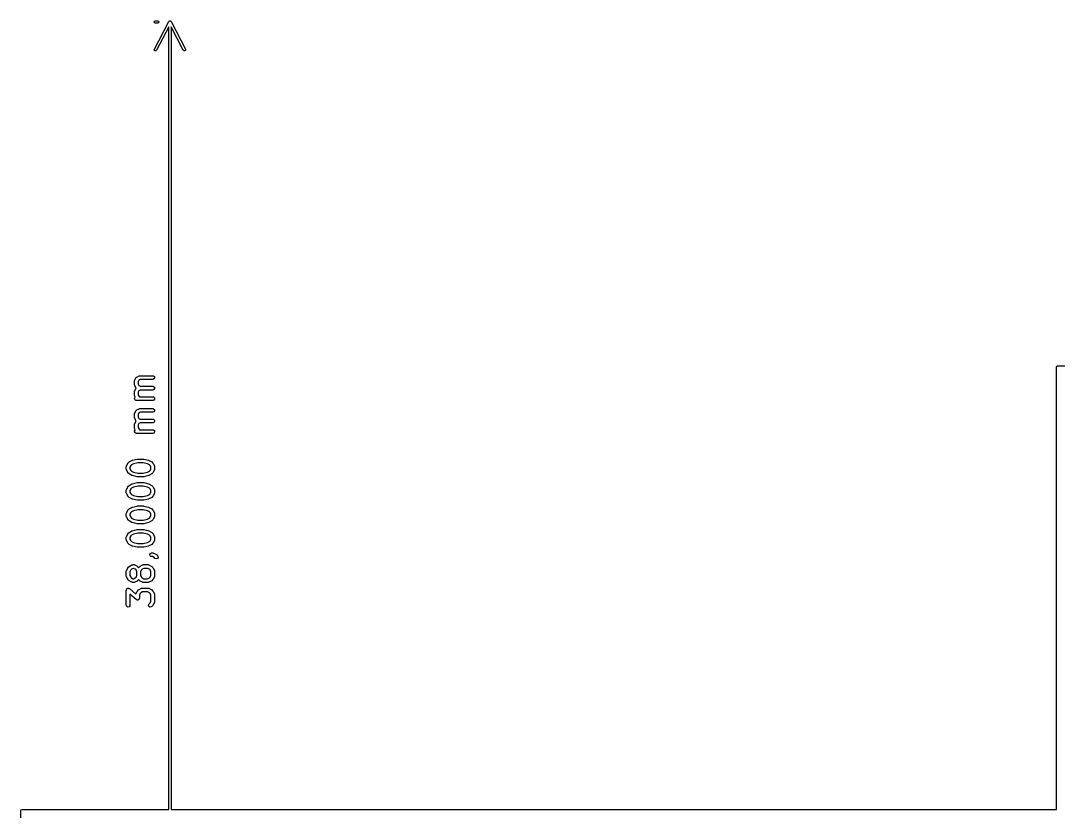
# Model space of a CAD drawing. Extents: x 2.16 to 9.36, y -6.25 to -0.75.
# Drawn here: x 3.344 to 5.001, y -2.836 to -1.573 of the extents above; entities that cross this region are included whole.
import ezdxf

# ---------------------------------------------------------------- set-up
doc = ezdxf.new("R2010")
doc.units = 0
doc.header["$MEASUREMENT"] = 0
doc.layers.add('BLACK', color=7, linetype='CONTINUOUS')

msp = doc.modelspace()

# ---------------------------------------------------------------- linework, layer by layer
at = {"layer": 'BLACK', "linetype": 'CONTINUOUS'}
for p, q in [((3.5576, -1.5748), (3.5582, -1.5734)), ((3.5582, -1.5734), (3.5596, -1.5728)), ((3.5596, -1.5728), (3.563, -1.5728)), ((3.563, -1.5728), (3.5644, -1.5734)), ((3.5644, -1.5734), (3.565, -1.5748)), ((3.5812, -1.5737), (3.5813, -1.5734)), ((3.5813, -1.5734), (3.5816, -1.5733)), ((3.5816, -1.5733), (3.5818, -1.5731)), ((3.5818, -1.5731), (3.5819, -1.573)), ((3.5819, -1.573), (3.5821, -1.5729)), ((3.5821, -1.5729), (3.5824, -1.573)), ((3.5824, -1.573), (3.5827, -1.5728)), ((3.5827, -1.5728), (3.583, -1.573)), ((3.583, -1.573), (3.5833, -1.5729)), ((3.5833, -1.5729), (3.5834, -1.573)), ((3.5834, -1.573), (3.5836, -1.5731)), ((3.5836, -1.5731), (3.5838, -1.5733)), ((3.5838, -1.5733), (3.5841, -1.5734)), ((3.5841, -1.5734), (3.5842, -1.5737)), ((3.5582, -1.5762), (3.5576, -1.5748)), ((3.5578, -1.6182), (3.5809, -1.5739)), ((3.5596, -1.5768), (3.5582, -1.5762)), ((3.563, -1.5768), (3.5596, -1.5768)), ((3.5807, -1.5828), (3.5613, -1.6201)), ((3.5644, -1.5762), (3.563, -1.5768)), ((3.565, -1.5748), (3.5644, -1.5762)), ((3.5807, -2.8327), (3.5807, -1.5828)), ((3.5809, -1.5739), (3.5812, -1.5737)), ((3.5842, -1.5737), (3.5844, -1.5739)), ((3.5844, -1.5739), (3.6075, -1.6182)), ((3.604, -1.6201), (3.5846, -1.5828)), ((3.5846, -1.5828), (3.5846, -2.8327)), ((3.5577, -1.6197), (3.5578, -1.6182)), ((3.5587, -1.6209), (3.5577, -1.6197)), ((3.5602, -1.621), (3.5587, -1.6209)), ((3.5613, -1.6201), (3.5602, -1.621)), ((3.6052, -1.621), (3.604, -1.6201)), ((3.6067, -1.6209), (3.6052, -1.621)), ((3.6076, -1.6197), (3.6067, -1.6209)), ((3.6075, -1.6182), (3.6076, -1.6197)), ((4.998, -2.126), (4.9986, -2.1246)), ((4.998, -2.8327), (4.998, -2.126)), ((4.9986, -2.1246), (5, -2.124)), ((5, -2.124), (5.2559, -2.124)), ((3.5261, -2.1485), (3.5263, -2.1475)), ((3.5261, -2.1541), (3.5261, -2.1485)), ((3.5263, -2.1475), (3.5264, -2.1473)), ((3.5264, -2.1472), (3.5283, -2.1434)), ((3.5264, -2.1473), (3.5264, -2.1472)), ((3.5283, -2.1434), (3.5289, -2.1426)), ((3.5289, -2.1426), (3.5293, -2.1424)), ((3.5293, -2.1424), (3.5296, -2.1421)), ((3.5296, -2.1421), (3.5334, -2.1402)), ((3.5331, -2.1469), (3.532, -2.1492)), ((3.532, -2.1492), (3.532, -2.1534)), ((3.532, -2.1534), (3.5331, -2.1557)), ((3.5354, -2.1458), (3.5331, -2.1469)), ((3.5334, -2.1402), (3.5343, -2.1399)), ((3.5343, -2.1399), (3.5345, -2.14)), ((3.5345, -2.14), (3.5347, -2.1399)), ((3.5347, -2.1399), (3.5553, -2.1399)), ((3.5553, -2.1458), (3.5354, -2.1458)), ((3.5553, -2.1399), (3.5563, -2.1401)), ((3.5572, -2.1451), (3.5553, -2.1458)), ((3.5563, -2.1401), (3.5579, -2.1414)), ((3.5582, -2.1434), (3.5572, -2.1451)), ((3.5579, -2.1414), (3.5582, -2.1434)), ((3.5262, -2.1543), (3.5261, -2.1541)), ((3.5261, -2.1544), (3.5262, -2.1543)), ((3.5264, -2.1554), (3.5261, -2.1544)), ((3.5261, -2.1654), (3.5263, -2.1643)), ((3.5261, -2.171), (3.5261, -2.1654)), ((3.5263, -2.1643), (3.5264, -2.1642)), ((3.5283, -2.1592), (3.5264, -2.1554)), ((3.5264, -2.164), (3.5283, -2.1603)), ((3.5264, -2.1642), (3.5264, -2.164)), ((3.5286, -2.1595), (3.5283, -2.1592)), ((3.5283, -2.1603), (3.5287, -2.1597)), ((3.5287, -2.1597), (3.5286, -2.1595)), ((3.5331, -2.1638), (3.532, -2.1661)), ((3.532, -2.1661), (3.532, -2.1703)), ((3.5331, -2.1557), (3.5354, -2.1568)), ((3.5354, -2.1627), (3.5331, -2.1638)), ((3.5354, -2.1568), (3.5553, -2.1568)), ((3.5553, -2.1627), (3.5354, -2.1627)), ((3.5553, -2.1568), (3.5563, -2.157)), ((3.5572, -2.162), (3.5553, -2.1627)), ((3.5563, -2.157), (3.5579, -2.1583)), ((3.5582, -2.1602), (3.5572, -2.162)), ((3.5579, -2.1583), (3.5582, -2.1602)), ((3.5262, -2.1711), (3.5261, -2.171)), ((3.5261, -2.1713), (3.5262, -2.1711)), ((3.5264, -2.1723), (3.5261, -2.1713)), ((3.5262, -2.1761), (3.5272, -2.1743)), ((3.5265, -2.1781), (3.5262, -2.1761)), ((3.5274, -2.1743), (3.5264, -2.1723)), ((3.5281, -2.1794), (3.5265, -2.1781)), ((3.5272, -2.1743), (3.5274, -2.1743)), ((3.5291, -2.1796), (3.5281, -2.1794)), ((3.5553, -2.1796), (3.5291, -2.1796)), ((3.532, -2.1703), (3.5334, -2.173)), ((3.5334, -2.173), (3.534, -2.1737)), ((3.534, -2.1737), (3.5553, -2.1737)), ((3.5553, -2.1737), (3.5563, -2.1738)), ((3.5572, -2.1789), (3.5553, -2.1796)), ((3.5563, -2.1738), (3.5579, -2.1751)), ((3.5582, -2.1771), (3.5572, -2.1789)), ((3.5579, -2.1751), (3.5582, -2.1771)), ((3.5261, -2.201), (3.5263, -2.2)), ((3.5261, -2.2066), (3.5261, -2.201)), ((3.5263, -2.2), (3.5264, -2.1998)), ((3.5264, -2.1997), (3.5283, -2.1959)), ((3.5264, -2.1998), (3.5264, -2.1997)), ((3.5283, -2.1959), (3.5289, -2.1951)), ((3.5289, -2.1951), (3.5293, -2.1949)), ((3.5293, -2.1949), (3.5296, -2.1946)), ((3.5296, -2.1946), (3.5334, -2.1927)), ((3.5331, -2.1994), (3.532, -2.2017)), ((3.532, -2.2017), (3.532, -2.2059)), ((3.5354, -2.1983), (3.5331, -2.1994)), ((3.5334, -2.1927), (3.5343, -2.1924)), ((3.5343, -2.1924), (3.5345, -2.1925)), ((3.5345, -2.1925), (3.5347, -2.1924)), ((3.5347, -2.1924), (3.5553, -2.1924)), ((3.5553, -2.1983), (3.5354, -2.1983)), ((3.5553, -2.1924), (3.5563, -2.1926)), ((3.5572, -2.1976), (3.5553, -2.1983)), ((3.5563, -2.1926), (3.5579, -2.1939)), ((3.5582, -2.1959), (3.5572, -2.1976)), ((3.5579, -2.1939), (3.5582, -2.1959)), ((3.5262, -2.2068), (3.5261, -2.2066)), ((3.5261, -2.2069), (3.5262, -2.2068)), ((3.5264, -2.2079), (3.5261, -2.2069)), ((3.5261, -2.2178), (3.5263, -2.2168)), ((3.5261, -2.2235), (3.5261, -2.2178)), ((3.5263, -2.2168), (3.5264, -2.2167)), ((3.5283, -2.2117), (3.5264, -2.2079)), ((3.5264, -2.2165), (3.5283, -2.2128)), ((3.5264, -2.2167), (3.5264, -2.2165)), ((3.5286, -2.212), (3.5283, -2.2117)), ((3.5283, -2.2128), (3.5287, -2.2122)), ((3.5287, -2.2122), (3.5286, -2.212)), ((3.532, -2.2059), (3.5331, -2.2081)), ((3.5331, -2.2163), (3.532, -2.2185)), ((3.532, -2.2185), (3.532, -2.2228)), ((3.5331, -2.2081), (3.5354, -2.2093)), ((3.5354, -2.2152), (3.5331, -2.2163)), ((3.5354, -2.2093), (3.5553, -2.2093)), ((3.5553, -2.2152), (3.5354, -2.2152)), ((3.5553, -2.2093), (3.5563, -2.2094)), ((3.5572, -2.2145), (3.5553, -2.2152)), ((3.5563, -2.2094), (3.5579, -2.2107)), ((3.5582, -2.2127), (3.5572, -2.2145)), ((3.5579, -2.2107), (3.5582, -2.2127)), ((3.5262, -2.2236), (3.5261, -2.2235)), ((3.5261, -2.2238), (3.5262, -2.2236)), ((3.5264, -2.2248), (3.5261, -2.2238)), ((3.5262, -2.2286), (3.5272, -2.2268)), ((3.5265, -2.2306), (3.5262, -2.2286)), ((3.5274, -2.2267), (3.5264, -2.2248)), ((3.5281, -2.2319), (3.5265, -2.2306)), ((3.5272, -2.2268), (3.5274, -2.2267)), ((3.5291, -2.232), (3.5281, -2.2319)), ((3.5553, -2.232), (3.5291, -2.232)), ((3.532, -2.2228), (3.5334, -2.2255)), ((3.5334, -2.2255), (3.534, -2.2261)), ((3.534, -2.2261), (3.5553, -2.2261)), ((3.5553, -2.2261), (3.5563, -2.2263)), ((3.5572, -2.2314), (3.5553, -2.232)), ((3.5563, -2.2263), (3.5579, -2.2276)), ((3.5582, -2.2296), (3.5572, -2.2314)), ((3.5579, -2.2276), (3.5582, -2.2296)), ((3.513, -2.2853), (3.5132, -2.2843)), ((3.513, -2.2891), (3.513, -2.2853)), ((3.5132, -2.2843), (3.5133, -2.2842)), ((3.5133, -2.284), (3.5152, -2.2803)), ((3.5133, -2.2842), (3.5133, -2.284)), ((3.5152, -2.2803), (3.5157, -2.2796)), ((3.5157, -2.2795), (3.5176, -2.2776)), ((3.5157, -2.2796), (3.5157, -2.2795)), ((3.5176, -2.2776), (3.5183, -2.2771)), ((3.5183, -2.2771), (3.5184, -2.2771)), ((3.5184, -2.2771), (3.5221, -2.2752)), ((3.5202, -2.2833), (3.5189, -2.286)), ((3.5214, -2.2821), (3.5202, -2.2833)), ((3.5245, -2.2806), (3.5214, -2.2821)), ((3.5221, -2.2752), (3.5226, -2.2751)), ((3.5226, -2.2751), (3.5227, -2.275)), ((3.5227, -2.275), (3.5302, -2.2731)), ((3.5313, -2.2789), (3.5245, -2.2806)), ((3.5302, -2.2731), (3.5308, -2.2731)), ((3.5308, -2.2731), (3.5309, -2.273)), ((3.5309, -2.273), (3.5403, -2.273)), ((3.5399, -2.2789), (3.5313, -2.2789)), ((3.5468, -2.2806), (3.5399, -2.2789)), ((3.5403, -2.273), (3.5409, -2.2731)), ((3.5409, -2.2731), (3.541, -2.2731)), ((3.541, -2.2731), (3.5485, -2.275)), ((3.5498, -2.2821), (3.5468, -2.2806)), ((3.5485, -2.275), (3.549, -2.2752)), ((3.549, -2.2752), (3.5491, -2.2752)), ((3.5491, -2.2752), (3.5529, -2.2771)), ((3.551, -2.2833), (3.5498, -2.2821)), ((3.5524, -2.286), (3.551, -2.2833)), ((3.5529, -2.2771), (3.5536, -2.2776)), ((3.5536, -2.2776), (3.5536, -2.2776)), ((3.5536, -2.2776), (3.5555, -2.2795)), ((3.5555, -2.2795), (3.556, -2.2802)), ((3.556, -2.2802), (3.5561, -2.2803)), ((3.5561, -2.2803), (3.5579, -2.284)), ((3.5579, -2.284), (3.5582, -2.285)), ((3.5582, -2.285), (3.5582, -2.2852)), ((3.5582, -2.2852), (3.5583, -2.2853)), ((3.5583, -2.2853), (3.5583, -2.2891)), ((3.513, -2.2893), (3.513, -2.2891)), ((3.513, -2.2894), (3.513, -2.2893)), ((3.5133, -2.2904), (3.513, -2.2894)), ((3.5152, -2.2942), (3.5133, -2.2904)), ((3.5157, -2.2949), (3.5152, -2.2942)), ((3.5152, -2.2942), (3.5152, -2.2942)), ((3.5176, -2.2968), (3.5157, -2.2949)), ((3.5177, -2.2968), (3.5176, -2.2968)), ((3.5184, -2.2974), (3.5177, -2.2968)), ((3.5221, -2.2992), (3.5184, -2.2974)), ((3.5189, -2.286), (3.5189, -2.2884)), ((3.5189, -2.2884), (3.5202, -2.2911)), ((3.5202, -2.2911), (3.5214, -2.2923)), ((3.5214, -2.2923), (3.5245, -2.2938)), ((3.5223, -2.2992), (3.5221, -2.2992)), ((3.5227, -2.2995), (3.5223, -2.2992)), ((3.5302, -2.3013), (3.5227, -2.2995)), ((3.5245, -2.2938), (3.5313, -2.2955)), ((3.5304, -2.3013), (3.5302, -2.3013)), ((3.5309, -2.3014), (3.5304, -2.3013)), ((3.5403, -2.3014), (3.5309, -2.3014)), ((3.5313, -2.2955), (3.5399, -2.2955)), ((3.5399, -2.2955), (3.5468, -2.2938)), ((3.5404, -2.3014), (3.5403, -2.3014)), ((3.541, -2.3013), (3.5404, -2.3014)), ((3.5485, -2.2995), (3.541, -2.3013)), ((3.5468, -2.2938), (3.5498, -2.2923)), ((3.5486, -2.2994), (3.5485, -2.2995)), ((3.5491, -2.2992), (3.5486, -2.2994)), ((3.5529, -2.2974), (3.5491, -2.2992)), ((3.5498, -2.2923), (3.551, -2.2911)), ((3.551, -2.2911), (3.5524, -2.2884)), ((3.5524, -2.2884), (3.5524, -2.286)), ((3.5536, -2.2968), (3.5529, -2.2973)), ((3.5529, -2.2973), (3.5529, -2.2974)), ((3.5555, -2.2949), (3.5536, -2.2968)), ((3.5561, -2.2942), (3.5555, -2.2949)), ((3.5555, -2.2949), (3.5555, -2.2949)), ((3.5579, -2.2904), (3.5561, -2.2942)), ((3.558, -2.2902), (3.5579, -2.2904)), ((3.5581, -2.2901), (3.558, -2.2902)), ((3.5583, -2.2891), (3.5581, -2.2901)), ((3.5133, -2.3215), (3.5152, -2.3178)), ((3.5152, -2.3178), (3.5157, -2.3171)), ((3.5157, -2.317), (3.5176, -2.3151)), ((3.5157, -2.3171), (3.5157, -2.317)), ((3.5176, -2.3151), (3.5183, -2.3146)), ((3.5183, -2.3146), (3.5184, -2.3146)), ((3.5184, -2.3146), (3.5221, -2.3127)), ((3.5245, -2.3181), (3.5214, -2.3196)), ((3.5221, -2.3127), (3.5226, -2.3125)), ((3.5226, -2.3125), (3.5227, -2.3125)), ((3.5227, -2.3125), (3.5302, -2.3106)), ((3.5313, -2.3164), (3.5245, -2.3181)), ((3.5302, -2.3106), (3.5308, -2.3106)), ((3.5308, -2.3106), (3.5309, -2.3105)), ((3.5309, -2.3105), (3.5403, -2.3105)), ((3.5399, -2.3164), (3.5313, -2.3164)), ((3.5468, -2.3181), (3.5399, -2.3164)), ((3.5403, -2.3105), (3.5409, -2.3106)), ((3.5409, -2.3106), (3.541, -2.3106)), ((3.541, -2.3106), (3.5485, -2.3125)), ((3.5498, -2.3196), (3.5468, -2.3181)), ((3.5485, -2.3125), (3.549, -2.3127)), ((3.549, -2.3127), (3.5491, -2.3127)), ((3.5491, -2.3127), (3.5529, -2.3146)), ((3.5529, -2.3146), (3.5536, -2.3151)), ((3.5536, -2.3151), (3.5536, -2.3151)), ((3.5536, -2.3151), (3.5555, -2.317)), ((3.5555, -2.317), (3.556, -2.3177)), ((3.556, -2.3177), (3.5561, -2.3178)), ((3.5561, -2.3178), (3.5579, -2.3215)), ((3.513, -2.3228), (3.5132, -2.3218)), ((3.513, -2.3266), (3.513, -2.3228)), ((3.513, -2.3268), (3.513, -2.3266)), ((3.513, -2.3269), (3.513, -2.3268)), ((3.5133, -2.3279), (3.513, -2.3269)), ((3.5132, -2.3218), (3.5133, -2.3217)), ((3.5133, -2.3217), (3.5133, -2.3215)), ((3.5152, -2.3317), (3.5133, -2.3279)), ((3.5157, -2.3324), (3.5152, -2.3317)), ((3.5152, -2.3317), (3.5152, -2.3317)), ((3.5176, -2.3343), (3.5157, -2.3324)), ((3.5177, -2.3343), (3.5176, -2.3343)), ((3.5184, -2.3348), (3.5177, -2.3343)), ((3.5221, -2.3367), (3.5184, -2.3348)), ((3.5202, -2.3208), (3.5189, -2.3235)), ((3.5189, -2.3235), (3.5189, -2.3259)), ((3.5189, -2.3259), (3.5202, -2.3286)), ((3.5214, -2.3196), (3.5202, -2.3208)), ((3.5202, -2.3286), (3.5214, -2.3298)), ((3.5214, -2.3298), (3.5245, -2.3313)), ((3.5245, -2.3313), (3.5313, -2.333)), ((3.5313, -2.333), (3.5399, -2.333)), ((3.5399, -2.333), (3.5468, -2.3313)), ((3.5468, -2.3313), (3.5498, -2.3298)), ((3.5529, -2.3348), (3.5491, -2.3367)), ((3.551, -2.3208), (3.5498, -2.3196)), ((3.5498, -2.3298), (3.551, -2.3286)), ((3.5524, -2.3235), (3.551, -2.3208)), ((3.551, -2.3286), (3.5524, -2.3259)), ((3.5524, -2.3259), (3.5524, -2.3235)), ((3.5536, -2.3343), (3.5529, -2.3348)), ((3.5529, -2.3348), (3.5529, -2.3348)), ((3.5555, -2.3324), (3.5536, -2.3343)), ((3.5561, -2.3317), (3.5555, -2.3324)), ((3.5555, -2.3324), (3.5555, -2.3324)), ((3.5579, -2.3279), (3.5561, -2.3317)), ((3.5579, -2.3215), (3.5582, -2.3225)), ((3.558, -2.3277), (3.5579, -2.3279)), ((3.5581, -2.3276), (3.558, -2.3277)), ((3.5583, -2.3266), (3.5581, -2.3276)), ((3.5582, -2.3225), (3.5582, -2.3227)), ((3.5582, -2.3227), (3.5583, -2.3228)), ((3.5583, -2.3228), (3.5583, -2.3266)), ((3.5176, -2.3526), (3.5183, -2.3521)), ((3.5183, -2.3521), (3.5184, -2.3521)), ((3.5184, -2.3521), (3.5221, -2.3502)), ((3.5223, -2.3367), (3.5221, -2.3367)), ((3.5221, -2.3502), (3.5226, -2.35)), ((3.5227, -2.3369), (3.5223, -2.3367)), ((3.5226, -2.35), (3.5227, -2.35)), ((3.5302, -2.3388), (3.5227, -2.3369)), ((3.5227, -2.35), (3.5302, -2.3481)), ((3.5304, -2.3388), (3.5302, -2.3388)), ((3.5302, -2.3481), (3.5308, -2.348)), ((3.5309, -2.3389), (3.5304, -2.3388)), ((3.5308, -2.348), (3.5309, -2.348)), ((3.5403, -2.3389), (3.5309, -2.3389)), ((3.5309, -2.348), (3.5403, -2.348)), ((3.5404, -2.3389), (3.5403, -2.3389)), ((3.5403, -2.348), (3.5409, -2.3481)), ((3.541, -2.3388), (3.5404, -2.3389)), ((3.5409, -2.3481), (3.541, -2.3481)), ((3.5485, -2.3369), (3.541, -2.3388)), ((3.541, -2.3481), (3.5485, -2.35)), ((3.5486, -2.3369), (3.5485, -2.3369)), ((3.5485, -2.35), (3.549, -2.3502)), ((3.5491, -2.3367), (3.5486, -2.3369)), ((3.549, -2.3502), (3.5491, -2.3502)), ((3.5491, -2.3502), (3.5529, -2.3521)), ((3.5529, -2.3521), (3.5536, -2.3526)), ((3.513, -2.3603), (3.5132, -2.3593)), ((3.513, -2.3641), (3.513, -2.3603)), ((3.513, -2.3642), (3.513, -2.3641)), ((3.513, -2.3644), (3.513, -2.3642)), ((3.5133, -2.3654), (3.513, -2.3644)), ((3.5132, -2.3593), (3.5133, -2.3592)), ((3.5133, -2.359), (3.5152, -2.3553)), ((3.5133, -2.3592), (3.5133, -2.359)), ((3.5152, -2.3691), (3.5133, -2.3654)), ((3.5152, -2.3553), (3.5157, -2.3546)), ((3.5157, -2.3545), (3.5176, -2.3526)), ((3.5157, -2.3546), (3.5157, -2.3545)), ((3.5202, -2.3583), (3.5189, -2.361)), ((3.5189, -2.361), (3.5189, -2.3634)), ((3.5189, -2.3634), (3.5202, -2.3661)), ((3.5214, -2.3571), (3.5202, -2.3583)), ((3.5202, -2.3661), (3.5214, -2.3673)), ((3.5245, -2.3556), (3.5214, -2.3571)), ((3.5214, -2.3673), (3.5245, -2.3688)), ((3.5313, -2.3539), (3.5245, -2.3556)), ((3.5399, -2.3539), (3.5313, -2.3539)), ((3.5468, -2.3556), (3.5399, -2.3539)), ((3.5498, -2.3571), (3.5468, -2.3556)), ((3.5468, -2.3688), (3.5498, -2.3673)), ((3.551, -2.3583), (3.5498, -2.3571)), ((3.5498, -2.3673), (3.551, -2.3661)), ((3.5524, -2.361), (3.551, -2.3583)), ((3.551, -2.3661), (3.5524, -2.3634)), ((3.5524, -2.3634), (3.5524, -2.361)), ((3.5536, -2.3526), (3.5536, -2.3526)), ((3.5536, -2.3526), (3.5555, -2.3545)), ((3.5555, -2.3545), (3.556, -2.3552)), ((3.556, -2.3552), (3.5561, -2.3553)), ((3.5561, -2.3553), (3.5579, -2.359)), ((3.5579, -2.3654), (3.5561, -2.3691)), ((3.5579, -2.359), (3.5582, -2.36)), ((3.558, -2.3652), (3.5579, -2.3654)), ((3.5581, -2.3651), (3.558, -2.3652)), ((3.5583, -2.3641), (3.5581, -2.3651)), ((3.5582, -2.36), (3.5582, -2.3602)), ((3.5582, -2.3602), (3.5583, -2.3603)), ((3.5583, -2.3603), (3.5583, -2.3641)), ((3.5152, -2.3692), (3.5152, -2.3691)), ((3.5157, -2.3699), (3.5152, -2.3692)), ((3.5176, -2.3718), (3.5157, -2.3699)), ((3.5177, -2.3718), (3.5176, -2.3718)), ((3.5184, -2.3723), (3.5177, -2.3718)), ((3.5221, -2.3742), (3.5184, -2.3723)), ((3.5223, -2.3742), (3.5221, -2.3742)), ((3.5227, -2.3744), (3.5223, -2.3742)), ((3.5302, -2.3763), (3.5227, -2.3744)), ((3.5245, -2.3688), (3.5313, -2.3705)), ((3.5304, -2.3763), (3.5302, -2.3763)), ((3.5309, -2.3764), (3.5304, -2.3763)), ((3.5403, -2.3764), (3.5309, -2.3764)), ((3.5313, -2.3705), (3.5399, -2.3705)), ((3.5399, -2.3705), (3.5468, -2.3688)), ((3.5404, -2.3764), (3.5403, -2.3764)), ((3.541, -2.3763), (3.5404, -2.3764)), ((3.5485, -2.3744), (3.541, -2.3763)), ((3.5486, -2.3744), (3.5485, -2.3744)), ((3.5491, -2.3742), (3.5486, -2.3744)), ((3.5529, -2.3723), (3.5491, -2.3742)), ((3.5536, -2.3718), (3.5529, -2.3723)), ((3.5529, -2.3723), (3.5529, -2.3723)), ((3.5555, -2.3699), (3.5536, -2.3718)), ((3.5561, -2.3691), (3.5555, -2.3699)), ((3.5555, -2.3699), (3.5555, -2.3699)), ((3.513, -2.3978), (3.5132, -2.3968)), ((3.513, -2.4016), (3.513, -2.3978)), ((3.513, -2.4017), (3.513, -2.4016)), ((3.513, -2.4019), (3.513, -2.4017)), ((3.5133, -2.4029), (3.513, -2.4019)), ((3.5132, -2.3968), (3.5133, -2.3967)), ((3.5133, -2.3965), (3.5152, -2.3928)), ((3.5133, -2.3967), (3.5133, -2.3965)), ((3.5152, -2.3928), (3.5157, -2.392)), ((3.5157, -2.392), (3.5176, -2.3901)), ((3.5157, -2.392), (3.5157, -2.392)), ((3.5176, -2.3901), (3.5183, -2.3896)), ((3.5183, -2.3896), (3.5184, -2.3896)), ((3.5184, -2.3896), (3.5221, -2.3877)), ((3.5202, -2.3958), (3.5189, -2.3985)), ((3.5189, -2.3985), (3.5189, -2.4009)), ((3.5189, -2.4009), (3.5202, -2.4036)), ((3.5214, -2.3946), (3.5202, -2.3958)), ((3.5245, -2.3931), (3.5214, -2.3946)), ((3.5221, -2.3877), (3.5226, -2.3875)), ((3.5226, -2.3875), (3.5227, -2.3875)), ((3.5227, -2.3875), (3.5302, -2.3856)), ((3.5313, -2.3914), (3.5245, -2.3931)), ((3.5302, -2.3856), (3.5308, -2.3855)), ((3.5308, -2.3855), (3.5309, -2.3855)), ((3.5309, -2.3855), (3.5403, -2.3855)), ((3.5399, -2.3914), (3.5313, -2.3914)), ((3.5468, -2.3931), (3.5399, -2.3914)), ((3.5403, -2.3855), (3.5409, -2.3856)), ((3.5409, -2.3856), (3.541, -2.3856)), ((3.541, -2.3856), (3.5485, -2.3875)), ((3.5498, -2.3946), (3.5468, -2.3931)), ((3.5485, -2.3875), (3.549, -2.3877)), ((3.549, -2.3877), (3.5491, -2.3877)), ((3.5491, -2.3877), (3.5529, -2.3896)), ((3.551, -2.3958), (3.5498, -2.3946)), ((3.5524, -2.3985), (3.551, -2.3958)), ((3.551, -2.4036), (3.5524, -2.4009)), ((3.5524, -2.4009), (3.5524, -2.3985)), ((3.5529, -2.3896), (3.5536, -2.3901)), ((3.5536, -2.3901), (3.5536, -2.3901)), ((3.5536, -2.3901), (3.5555, -2.392)), ((3.5555, -2.392), (3.556, -2.3927)), ((3.556, -2.3927), (3.5561, -2.3928)), ((3.5561, -2.3928), (3.5579, -2.3965)), ((3.5579, -2.3965), (3.5582, -2.3975)), ((3.5583, -2.4016), (3.5581, -2.4026)), ((3.5582, -2.3975), (3.5582, -2.3977)), ((3.5582, -2.3977), (3.5583, -2.3978)), ((3.5583, -2.3978), (3.5583, -2.4016)), ((3.5152, -2.4066), (3.5133, -2.4029)), ((3.5152, -2.4067), (3.5152, -2.4066)), ((3.5157, -2.4074), (3.5152, -2.4067)), ((3.5176, -2.4093), (3.5157, -2.4074)), ((3.5177, -2.4093), (3.5176, -2.4093)), ((3.5184, -2.4098), (3.5177, -2.4093)), ((3.5221, -2.4117), (3.5184, -2.4098)), ((3.5202, -2.4036), (3.5214, -2.4048)), ((3.5214, -2.4048), (3.5245, -2.4063)), ((3.5223, -2.4117), (3.5221, -2.4117)), ((3.5227, -2.4119), (3.5223, -2.4117)), ((3.5302, -2.4138), (3.5227, -2.4119)), ((3.5245, -2.4063), (3.5313, -2.408)), ((3.5304, -2.4138), (3.5302, -2.4138)), ((3.5309, -2.4139), (3.5304, -2.4138)), ((3.5403, -2.4139), (3.5309, -2.4139)), ((3.5313, -2.408), (3.5399, -2.408)), ((3.5399, -2.408), (3.5468, -2.4063)), ((3.5404, -2.4139), (3.5403, -2.4139)), ((3.541, -2.4138), (3.5404, -2.4139)), ((3.5485, -2.4119), (3.541, -2.4138)), ((3.5468, -2.4063), (3.5498, -2.4048)), ((3.5486, -2.4119), (3.5485, -2.4119)), ((3.5491, -2.4117), (3.5486, -2.4119)), ((3.5529, -2.4098), (3.5491, -2.4117)), ((3.5498, -2.4048), (3.551, -2.4036)), ((3.5536, -2.4093), (3.5529, -2.4098)), ((3.5529, -2.4098), (3.5529, -2.4098)), ((3.5555, -2.4074), (3.5536, -2.4093)), ((3.5561, -2.4066), (3.5555, -2.4074)), ((3.5555, -2.4074), (3.5555, -2.4074)), ((3.5579, -2.4029), (3.5561, -2.4066)), ((3.558, -2.4027), (3.5579, -2.4029)), ((3.5581, -2.4026), (3.558, -2.4027)), ((3.5505, -2.4254), (3.5515, -2.4237)), ((3.5509, -2.4274), (3.5505, -2.4254)), ((3.5524, -2.4287), (3.5509, -2.4274)), ((3.5515, -2.4237), (3.5534, -2.423)), ((3.5534, -2.4289), (3.5524, -2.4287)), ((3.5534, -2.423), (3.5553, -2.423)), ((3.5546, -2.4289), (3.5534, -2.4289)), ((3.5573, -2.4302), (3.5546, -2.4289)), ((3.5553, -2.423), (3.5563, -2.4232)), ((3.5563, -2.4232), (3.5565, -2.4233)), ((3.5565, -2.4233), (3.5566, -2.4233)), ((3.5566, -2.4233), (3.5604, -2.4252)), ((3.5588, -2.4318), (3.5573, -2.4302)), ((3.5607, -2.4326), (3.5588, -2.4318)), ((3.5604, -2.4252), (3.5611, -2.4257)), ((3.5626, -2.4321), (3.5607, -2.4326)), ((3.5611, -2.4257), (3.5611, -2.4257)), ((3.5611, -2.4257), (3.563, -2.4276)), ((3.5638, -2.4305), (3.5626, -2.4321)), ((3.563, -2.4276), (3.5636, -2.4284)), ((3.5636, -2.4284), (3.5638, -2.4305)), ((3.513, -2.4522), (3.5132, -2.4512)), ((3.5132, -2.4512), (3.5133, -2.451)), ((3.5133, -2.4509), (3.5152, -2.4471)), ((3.5133, -2.451), (3.5133, -2.4509)), ((3.5152, -2.4471), (3.5157, -2.4464)), ((3.5157, -2.4464), (3.5176, -2.4445)), ((3.5157, -2.4464), (3.5157, -2.4464)), ((3.5176, -2.4445), (3.5183, -2.444)), ((3.5183, -2.444), (3.5184, -2.4439)), ((3.5184, -2.4439), (3.5221, -2.4421)), ((3.5202, -2.4502), (3.5189, -2.4529)), ((3.5214, -2.449), (3.5202, -2.4502)), ((3.5241, -2.4476), (3.5214, -2.449)), ((3.5221, -2.4421), (3.5231, -2.4418)), ((3.5231, -2.4418), (3.5233, -2.4418)), ((3.5233, -2.4418), (3.5234, -2.4417)), ((3.5234, -2.4417), (3.5253, -2.4417)), ((3.5246, -2.4476), (3.5241, -2.4476)), ((3.5273, -2.449), (3.5246, -2.4476)), ((3.5253, -2.4417), (3.5263, -2.4419)), ((3.5263, -2.4419), (3.5265, -2.442)), ((3.5265, -2.442), (3.5266, -2.4421)), ((3.5266, -2.4421), (3.5304, -2.4439)), ((3.5285, -2.4502), (3.5273, -2.449)), ((3.5299, -2.4529), (3.5285, -2.4502)), ((3.5304, -2.4439), (3.5311, -2.4445)), ((3.5311, -2.4445), (3.5311, -2.4445)), ((3.5311, -2.4445), (3.5328, -2.4461)), ((3.5328, -2.4461), (3.5345, -2.4445)), ((3.5345, -2.4445), (3.5352, -2.444)), ((3.5352, -2.4439), (3.539, -2.4421)), ((3.5352, -2.444), (3.5352, -2.4439)), ((3.5371, -2.4502), (3.5358, -2.4529)), ((3.5383, -2.449), (3.5371, -2.4502)), ((3.541, -2.4476), (3.5383, -2.449)), ((3.539, -2.4421), (3.54, -2.4418)), ((3.54, -2.4418), (3.5401, -2.4418)), ((3.5401, -2.4418), (3.5403, -2.4417)), ((3.5403, -2.4417), (3.5478, -2.4417)), ((3.5471, -2.4476), (3.541, -2.4476)), ((3.5498, -2.449), (3.5471, -2.4476)), ((3.5478, -2.4417), (3.5488, -2.4419)), ((3.5488, -2.4419), (3.549, -2.442)), ((3.549, -2.442), (3.5491, -2.4421)), ((3.5491, -2.4421), (3.5529, -2.4439)), ((3.551, -2.4502), (3.5498, -2.449)), ((3.5524, -2.4529), (3.551, -2.4502)), ((3.5529, -2.4439), (3.5536, -2.4445)), ((3.5536, -2.4445), (3.5536, -2.4445)), ((3.5536, -2.4445), (3.5555, -2.4464)), ((3.5555, -2.4464), (3.556, -2.4471)), ((3.556, -2.4471), (3.5561, -2.4471)), ((3.5561, -2.4471), (3.5579, -2.4509)), ((3.5579, -2.4509), (3.5582, -2.4519)), ((3.513, -2.4597), (3.513, -2.4522)), ((3.513, -2.4599), (3.513, -2.4597)), ((3.513, -2.46), (3.513, -2.4599)), ((3.5133, -2.461), (3.513, -2.46)), ((3.5152, -2.4648), (3.5133, -2.461)), ((3.5157, -2.4655), (3.5152, -2.4648)), ((3.5152, -2.4648), (3.5152, -2.4648)), ((3.5176, -2.4674), (3.5157, -2.4655)), ((3.5177, -2.4674), (3.5176, -2.4674)), ((3.5184, -2.468), (3.5177, -2.4674)), ((3.5221, -2.4698), (3.5184, -2.468)), ((3.5189, -2.4529), (3.5189, -2.459)), ((3.5189, -2.459), (3.5202, -2.4617)), ((3.5202, -2.4617), (3.5214, -2.4629)), ((3.5214, -2.4629), (3.5241, -2.4642)), ((3.5241, -2.4642), (3.5246, -2.4642)), ((3.5246, -2.4642), (3.5273, -2.4629)), ((3.5304, -2.468), (3.5266, -2.4698)), ((3.5273, -2.4629), (3.5285, -2.4617)), ((3.5285, -2.4617), (3.5299, -2.459)), ((3.5299, -2.459), (3.5299, -2.4529)), ((3.5311, -2.4674), (3.5304, -2.4679)), ((3.5304, -2.4679), (3.5304, -2.468)), ((3.5328, -2.4657), (3.5311, -2.4674)), ((3.5345, -2.4674), (3.5328, -2.4657)), ((3.5352, -2.468), (3.5345, -2.4674)), ((3.5345, -2.4674), (3.5345, -2.4674)), ((3.539, -2.4698), (3.5352, -2.468)), ((3.5358, -2.4529), (3.5358, -2.459)), ((3.5358, -2.459), (3.5371, -2.4617)), ((3.5371, -2.4617), (3.5383, -2.4629)), ((3.5383, -2.4629), (3.541, -2.4642)), ((3.541, -2.4642), (3.5471, -2.4642)), ((3.5471, -2.4642), (3.5498, -2.4629)), ((3.5529, -2.468), (3.5491, -2.4698)), ((3.5498, -2.4629), (3.551, -2.4617)), ((3.551, -2.4617), (3.5524, -2.459)), ((3.5524, -2.459), (3.5524, -2.4529)), ((3.5536, -2.4674), (3.5529, -2.4679)), ((3.5529, -2.4679), (3.5529, -2.468)), ((3.5555, -2.4655), (3.5536, -2.4674)), ((3.5561, -2.4648), (3.5555, -2.4655)), ((3.5555, -2.4655), (3.5555, -2.4655)), ((3.5579, -2.461), (3.5561, -2.4648)), ((3.558, -2.4608), (3.5579, -2.461)), ((3.5581, -2.4607), (3.558, -2.4608)), ((3.5583, -2.4597), (3.5581, -2.4607)), ((3.5582, -2.4519), (3.5582, -2.452)), ((3.5582, -2.452), (3.5583, -2.4522)), ((3.5583, -2.4522), (3.5583, -2.4597)), ((3.513, -2.4816), (3.5131, -2.4815)), ((3.5131, -2.4818), (3.513, -2.4816)), ((3.513, -2.4822), (3.5131, -2.4818)), ((3.513, -2.5066), (3.513, -2.4822)), ((3.5131, -2.4815), (3.5132, -2.4812)), ((3.5132, -2.4812), (3.5137, -2.4806)), ((3.5137, -2.4806), (3.5141, -2.4799)), ((3.5141, -2.4799), (3.5143, -2.4798)), ((3.5143, -2.4798), (3.5145, -2.4796)), ((3.5145, -2.4796), (3.5152, -2.4795)), ((3.5152, -2.4795), (3.516, -2.4792)), ((3.516, -2.4792), (3.5162, -2.4793)), ((3.5162, -2.4793), (3.5165, -2.4793)), ((3.5165, -2.4793), (3.5171, -2.4797)), ((3.5171, -2.4797), (3.5179, -2.48)), ((3.5179, -2.48), (3.5281, -2.4889)), ((3.5223, -2.4699), (3.5221, -2.4698)), ((3.5224, -2.47), (3.5223, -2.4699)), ((3.5234, -2.4701), (3.5224, -2.47)), ((3.5253, -2.4701), (3.5234, -2.4701)), ((3.5255, -2.4701), (3.5253, -2.4701)), ((3.5256, -2.4701), (3.5255, -2.4701)), ((3.5266, -2.4698), (3.5256, -2.4701)), ((3.5283, -2.4884), (3.5302, -2.4846)), ((3.5302, -2.4846), (3.5307, -2.4839)), ((3.5307, -2.4839), (3.5326, -2.482)), ((3.5307, -2.4839), (3.5307, -2.4839)), ((3.5326, -2.482), (3.5333, -2.4815)), ((3.5333, -2.4815), (3.5334, -2.4814)), ((3.5334, -2.4814), (3.5371, -2.4795)), ((3.5371, -2.4795), (3.5381, -2.4793)), ((3.5381, -2.4793), (3.5383, -2.4793)), ((3.5383, -2.4793), (3.5384, -2.4792)), ((3.5384, -2.4792), (3.5478, -2.4792)), ((3.5392, -2.4699), (3.539, -2.4698)), ((3.5393, -2.47), (3.5392, -2.4699)), ((3.5403, -2.4701), (3.5393, -2.47)), ((3.5478, -2.4701), (3.5403, -2.4701)), ((3.548, -2.4701), (3.5478, -2.4701)), ((3.5478, -2.4792), (3.5488, -2.4794)), ((3.5481, -2.4701), (3.548, -2.4701)), ((3.5491, -2.4698), (3.5481, -2.4701)), ((3.5488, -2.4794), (3.549, -2.4795)), ((3.549, -2.4795), (3.5491, -2.4795)), ((3.5491, -2.4795), (3.5529, -2.4814)), ((3.5529, -2.4814), (3.5536, -2.4819)), ((3.5536, -2.4819), (3.5536, -2.482)), ((3.5536, -2.482), (3.5555, -2.4839)), ((3.5555, -2.4839), (3.556, -2.4846)), ((3.556, -2.4846), (3.5561, -2.4846)), ((3.5561, -2.4846), (3.5579, -2.4884)), ((3.529, -2.4975), (3.5189, -2.4887)), ((3.5189, -2.4887), (3.5189, -2.5066)), ((3.5281, -2.4889), (3.5282, -2.4887)), ((3.5282, -2.4887), (3.5283, -2.4885)), ((3.5283, -2.4885), (3.5283, -2.4884)), ((3.5297, -2.4978), (3.529, -2.4975)), ((3.5304, -2.4982), (3.5297, -2.4978)), ((3.5307, -2.4982), (3.5304, -2.4982)), ((3.5309, -2.4983), (3.5307, -2.4982)), ((3.5316, -2.498), (3.5309, -2.4983)), ((3.5324, -2.4979), (3.5316, -2.498)), ((3.5326, -2.4977), (3.5324, -2.4979)), ((3.5328, -2.4976), (3.5326, -2.4977)), ((3.5332, -2.4969), (3.5328, -2.4976)), ((3.5337, -2.4963), (3.5332, -2.4969)), ((3.5338, -2.496), (3.5337, -2.4963)), ((3.5339, -2.4953), (3.5338, -2.4958)), ((3.5338, -2.4958), (3.5338, -2.4959)), ((3.5338, -2.4959), (3.5338, -2.496)), ((3.5352, -2.4877), (3.5339, -2.4904)), ((3.5339, -2.4904), (3.5339, -2.4953)), ((3.5364, -2.4865), (3.5352, -2.4877)), ((3.5391, -2.4851), (3.5364, -2.4865)), ((3.5471, -2.4851), (3.5391, -2.4851)), ((3.5498, -2.4865), (3.5471, -2.4851)), ((3.551, -2.4877), (3.5498, -2.4865)), ((3.5524, -2.4904), (3.551, -2.4877)), ((3.551, -2.5029), (3.5524, -2.5002)), ((3.5524, -2.5002), (3.5524, -2.4904)), ((3.5579, -2.4884), (3.5582, -2.4894)), ((3.5583, -2.5009), (3.5581, -2.5019)), ((3.5582, -2.4894), (3.5582, -2.4895)), ((3.5582, -2.4895), (3.5583, -2.4897)), ((3.5583, -2.4897), (3.5583, -2.5009)), ((3.5137, -2.5085), (3.513, -2.5066)), ((3.5154, -2.5095), (3.5137, -2.5085)), ((3.5174, -2.5091), (3.5154, -2.5095)), ((3.5187, -2.5076), (3.5174, -2.5091)), ((3.5189, -2.5066), (3.5187, -2.5076)), ((3.5486, -2.5063), (3.5495, -2.5045)), ((3.5491, -2.5083), (3.5486, -2.5063)), ((3.5508, -2.5094), (3.5491, -2.5083)), ((3.5495, -2.5045), (3.551, -2.5029)), ((3.5528, -2.5092), (3.5508, -2.5094)), ((3.5536, -2.5086), (3.5528, -2.5092)), ((3.5555, -2.5068), (3.5536, -2.5086)), ((3.5561, -2.506), (3.5555, -2.5067)), ((3.5555, -2.5067), (3.5555, -2.5068)), ((3.5579, -2.5023), (3.5561, -2.506)), ((3.558, -2.5021), (3.5579, -2.5023)), ((3.5581, -2.5019), (3.558, -2.5021)), ((3.3445, -2.8346), (3.3451, -2.8333)), ((3.3445, -3.0689), (3.3445, -2.8346)), ((3.3451, -2.8333), (3.3465, -2.8327)), ((3.3465, -2.8327), (3.5807, -2.8327)), ((3.5846, -2.8327), (4.998, -2.8327))]:
    msp.add_line(p, q, dxfattribs=at)

doc.saveas('drawing.dxf')
